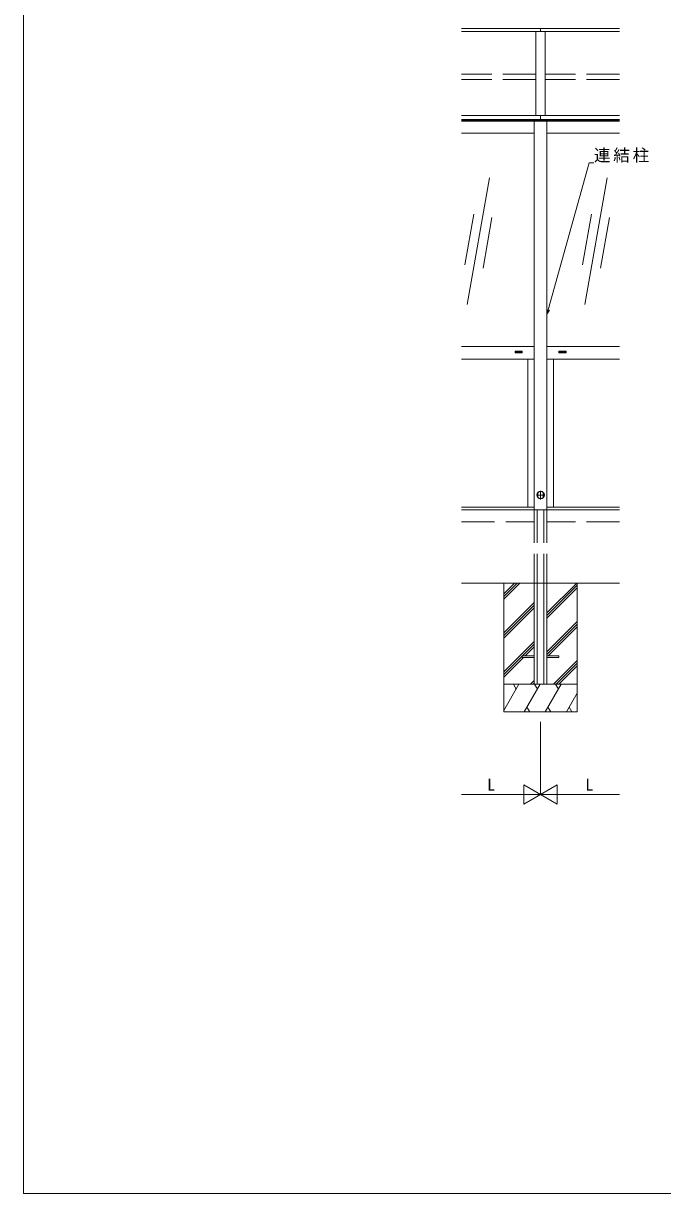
# Model space of a CAD drawing. Units: millimetres, scale not verified. Extents: x -7920 to 7920, y -12800 to 12777.
# Drawn here: x -7920 to -4439, y -12800 to -6428 of the extents above; entities that cross this region are included whole.
import ezdxf
from ezdxf.enums import TextEntityAlignment as Align

# ---------------------------------------------------------------- set-up
doc = ezdxf.new("R2010")
doc.units = ezdxf.units.MM
doc.header["$LTSCALE"] = 60
doc.linetypes.add('USER1', pattern=[4, 3, -1])
for name, color, linetype, lineweight in [('0-2_YKK_ZWAK', 7, 'Continuous', 18), ('0-3_YKK_A1', 4, 'Continuous', 18), ('0-4_YKK_D', 6, 'Continuous', 18), ('0-5_YKK_Z1', 7, 'Continuous', 9)]:
    doc.layers.add(name, color=color, linetype=linetype, lineweight=lineweight)
doc.styles.add('ＭＳ ゴシック', font='')
doc.styles.get('ＭＳ ゴシック').set_extended_font_data('MS Gothic')

msp = doc.modelspace()

# ---------------------------------------------------------------- linework, layer by layer
at = {"layer": '0-2_YKK_ZWAK'}
for p, q in [((-7920, -12800), (-7920, 12160)), ((7920, -12800), (-7920, -12800))]:
    msp.add_line(p, q, dxfattribs=at)
at = {"layer": '0-3_YKK_A1'}
for p, q in [((-4673.34, -6455.7), (-5533.34, -6455.7)), ((-4673.34, -6471.71), (-5533.34, -6471.71)), ((-5128.34, -6471.71), (-5128.34, -6929.07)), ((-5103.34, -6455.7), (-5103.34, -6471.71)), ((-5078.34, -6471.71), (-5078.34, -6929.07)), ((-5533.34, -6929.07), (-4673.34, -6929.07)), ((-5103.34, -6929.07), (-5103.34, -6951.94)), ((-4673.34, -6951.94), (-5533.34, -6951.94)), ((-4673.34, -6955.94), (-5533.34, -6955.94)), ((-4673.34, -6959.94), (-5533.34, -6959.94)), ((-5138.34, -6959.94), (-5138.34, -9076.94)), ((-5075.84, -6951.94), (-5075.84, -6959.94)), ((-5068.34, -6959.94), (-5068.34, -9076.94)), ((-5138.34, -7026.94), (-5533.34, -7026.94)), ((-4673.34, -7026.94), (-5068.34, -7026.94)), ((-5380.74, -7269.2), (-5502.3, -7958.56)), ((-4740.74, -7269.2), (-4862.3, -7958.56)), ((-5466.45, -7467.32), (-5515.07, -7743.07)), ((-5367.97, -7484.69), (-5416.59, -7760.44)), ((-4826.45, -7467.32), (-4875.07, -7743.07)), ((-4727.97, -7484.69), (-4776.59, -7760.44)), ((-5138.34, -8186.94), (-5533.34, -8186.94)), ((-5242.34, -8220.74), (-5242.34, -8214.94)), ((-5241.34, -8213.94), (-5204.34, -8213.94)), ((-5238.34, -8221.74), (-5238.34, -8215.84)), ((-5238.34, -8215.84), (-5207.34, -8215.84)), ((-5207.39, -8216.14), (-5238.29, -8216.14)), ((-5238.29, -8221.64), (-5238.29, -8216.14)), ((-5238.29, -8218.48), (-5223.34, -8218.48)), ((-5222.34, -8213.94), (-5223.34, -8213.94)), ((-5222.34, -8217.24), (-5223.34, -8217.24)), ((-5223.34, -8219.33), (-5223.34, -8217.24)), ((-5222.34, -8219.33), (-5222.34, -8217.24)), ((-5222.34, -8218.48), (-5207.39, -8218.48)), ((-5207.39, -8216.14), (-5207.39, -8221.64)), ((-5207.34, -8221.74), (-5207.34, -8215.84)), ((-5203.34, -8214.94), (-5203.34, -8220.74)), ((-5068.34, -8186.94), (-4673.34, -8186.94)), ((-5003.34, -8214.94), (-5003.34, -8220.74)), ((-4965.34, -8213.94), (-5002.34, -8213.94)), ((-4999.34, -8221.74), (-4999.34, -8215.84)), ((-4968.34, -8215.84), (-4999.34, -8215.84)), ((-4999.29, -8216.14), (-4968.39, -8216.14)), ((-4999.29, -8216.14), (-4999.29, -8221.64)), ((-4984.34, -8218.48), (-4999.29, -8218.48)), ((-4984.34, -8213.94), (-4983.34, -8213.94)), ((-4984.34, -8217.24), (-4983.34, -8217.24)), ((-4984.34, -8219.33), (-4984.34, -8217.24)), ((-4983.34, -8219.33), (-4983.34, -8217.24)), ((-4968.39, -8218.48), (-4983.34, -8218.48)), ((-4968.39, -8221.64), (-4968.39, -8216.14)), ((-4968.34, -8221.74), (-4968.34, -8215.84)), ((-4964.34, -8220.74), (-4964.34, -8214.94)), ((-5138.34, -8256.94), (-5533.34, -8256.94)), ((-5238.34, -8221.74), (-5241.34, -8221.74)), ((-5238.29, -8219.93), (-5207.39, -8219.93)), ((-5207.39, -8221.64), (-5238.29, -8221.64)), ((-5223.34, -8219.33), (-5222.34, -8219.33)), ((-5204.34, -8221.74), (-5207.34, -8221.74)), ((-5173.34, -8256.94), (-5173.34, -9061.94)), ((-5068.34, -8256.94), (-4673.34, -8256.94)), ((-5033.34, -8256.94), (-5033.34, -9061.94)), ((-5002.34, -8221.74), (-4999.34, -8221.74)), ((-4968.39, -8219.93), (-4999.29, -8219.93)), ((-4999.29, -8221.64), (-4968.39, -8221.64)), ((-4983.34, -8219.33), (-4984.34, -8219.33)), ((-4968.34, -8221.74), (-4965.34, -8221.74)), ((-5103.34, -9019.96), (-5103.34, -8973.91)), ((-5080.34, -8996.94), (-5126.34, -8996.94)), ((-5118.09, -8985.55), (-5118.09, -9008.32)), ((-5088.59, -9008.32), (-5088.59, -8985.55)), ((-5533.34, -9061.94), (-5138.34, -9061.94)), ((-5068.34, -9061.94), (-4673.34, -9061.94)), ((-5138.34, -9476.94), (-5138.34, -10026.94)), ((-5121.34, -9476.94), (-5121.34, -10026.94)), ((-5085.34, -9476.94), (-5085.34, -10026.94)), ((-5068.34, -9476.94), (-5068.34, -10026.94))]:
    msp.add_line(p, q, dxfattribs=at)
at = {"layer": '0-3_YKK_A1', "linetype": 'USER1'}
for p, q in [((-5128.34, -6704.62), (-5533.34, -6704.62)), ((-5128.34, -6733.26), (-5533.34, -6733.26)), ((-4673.34, -6704.62), (-5078.34, -6704.62)), ((-4673.34, -6733.26), (-5078.34, -6733.26)), ((-5138.34, -9076.94), (-5138.34, -9476.94)), ((-5121.34, -9076.94), (-5121.34, -9476.94)), ((-5085.34, -9076.94), (-5085.34, -9476.94)), ((-5068.34, -9076.94), (-5068.34, -9476.94)), ((-5533.34, -9142.94), (-5138.34, -9142.94)), ((-4673.34, -9142.94), (-5068.34, -9142.94)), ((-5203.34, -9881.44), (-5203.34, -9872.44)), ((-5203.34, -9872.44), (-5138.34, -9872.44)), ((-5068.34, -9872.44), (-5003.34, -9872.44)), ((-5003.34, -9872.44), (-5003.34, -9881.44)), ((-5138.34, -9881.44), (-5203.34, -9881.44)), ((-5003.34, -9881.44), (-5068.34, -9881.44))]:
    msp.add_line(p, q, dxfattribs=at)
at = {"layer": '0-3_YKK_A1'}
for radius in [20.67, 19]:
    msp.add_circle((-5103.34, -8996.94), radius, dxfattribs=at)
for centre, radius, start, end in [((-5241.34, -8214.94), 1, 90, 180), ((-5204.34, -8214.94), 1, 0, 90), ((-5002.34, -8214.94), 1, 90, 180), ((-4965.34, -8214.94), 1, 0, 90), ((-5241.34, -8220.74), 1, 180, 270), ((-5204.34, -8220.74), 1, 270, 0), ((-5002.34, -8220.74), 1, 180, 270), ((-4965.34, -8220.74), 1, 270, 0), ((-5103.34, -8996.94), 18.63, 142.33411, 217.66589), ((-5103.34, -8996.94), 18.63, 322.33411, 37.66589)]:
    msp.add_arc(centre, radius, start, end, dxfattribs=at)
at = {"layer": '0-4_YKK_D'}
for p, q in [((-5061.51, -7987.76), (-4838.68, -7187.14)), ((-4838.68, -7187.14), (-4812.58, -7187.14)), ((-5068.34, -8012.33), (-5068.09, -7985.93)), ((-5068.34, -8012.33), (-5061.51, -7987.76)), ((-5054.92, -7989.59), (-5068.34, -8012.33)), ((-5103.34, -10232.09), (-5103.34, -10627.94)), ((-5103.34, -10232.09), (-5103.34, -10627.94)), ((-5194.28, -10574.44), (-5194.28, -10679.44)), ((-5103.34, -10626.94), (-5194.28, -10574.44)), ((-5103.34, -10626.94), (-5012.41, -10574.44)), ((-5012.41, -10679.44), (-5012.41, -10574.44)), ((-5208.34, -10626.94), (-5533.34, -10626.94)), ((-5103.34, -10626.94), (-5285.21, -10626.94)), ((-5103.34, -10626.94), (-5194.28, -10679.44)), ((-5103.34, -10626.94), (-4921.48, -10626.94)), ((-5103.34, -10626.94), (-5012.41, -10679.44)), ((-4998.34, -10626.94), (-4673.34, -10626.94))]:
    msp.add_line(p, q, dxfattribs=at)
at = {"layer": '0-5_YKK_Z1'}
for p, q in [((-5533.34, -9076.94), (-4673.34, -9076.94)), ((-5533.34, -9476.94), (-4673.34, -9476.94)), ((-5303.34, -9476.94), (-5303.34, -10176.94)), ((-5303.34, -9563.48), (-5216.8, -9476.94)), ((-5303.34, -9549.34), (-5230.94, -9476.94)), ((-5303.34, -9535.2), (-5245.08, -9476.94)), ((-5068.34, -9638.56), (-4906.71, -9476.94)), ((-5068.34, -9652.71), (-4903.34, -9487.71)), ((-4903.34, -9476.94), (-4903.34, -10176.94)), ((-5068.34, -9666.85), (-4903.34, -9501.85)), ((-5303.34, -9747.33), (-5138.34, -9582.33)), ((-5303.34, -9761.47), (-5138.34, -9596.47)), ((-5303.34, -9775.61), (-5138.34, -9610.61)), ((-5068.34, -9850.69), (-4903.34, -9685.7)), ((-5068.34, -9864.84), (-4903.34, -9699.84)), ((-5061.8, -9872.44), (-4903.34, -9713.98)), ((-5303.34, -9959.46), (-5138.34, -9794.46)), ((-5202.18, -9872.44), (-5138.34, -9808.6)), ((-5303.34, -9973.6), (-5203.34, -9873.6)), ((-5188.03, -9872.44), (-5138.34, -9822.75)), ((-5303.34, -9987.75), (-5197.03, -9881.44)), ((-5032.45, -10026.94), (-4903.34, -9897.83)), ((-5018.31, -10026.94), (-4903.34, -9911.97)), ((-5004.17, -10026.94), (-4903.34, -9926.11)), ((-5303.34, -10169.03), (-5221.3, -10026.94)), ((-4903.34, -10026.94), (-5303.34, -10026.94)), ((-5236.3, -10052.92), (-5251.3, -10026.94)), ((-5192.44, -10176.94), (-5105.83, -10026.94)), ((-5158.69, -10026.94), (-5138.34, -10006.59)), ((-5144.54, -10026.94), (-5138.34, -10020.74)), ((-5120.83, -10052.92), (-5135.83, -10026.94)), ((-5077.87, -10176.94), (-4991.26, -10026.94)), ((-5006.26, -10052.92), (-5021.26, -10026.94)), ((-4962.4, -10176.94), (-4903.34, -10074.65)), ((-5303.34, -10176.94), (-4903.34, -10176.94)), ((-5177.44, -10150.96), (-5162.44, -10176.94)), ((-5062.87, -10150.96), (-5047.87, -10176.94)), ((-4947.4, -10150.96), (-4932.4, -10176.94))]:
    msp.add_line(p, q, dxfattribs=at)

# ---------------------------------------------------------------- texts
at = {"layer": '0-4_YKK_D', "color": 7, "style": 'ＭＳ ゴシック'}
for p in [(-5394.84, -10626.14), (-4859.84, -10626.14)]:
    msp.add_text('L', height=65.98, dxfattribs=at).set_placement(p, align=Align.BOTTOM_LEFT)
at = {"layer": '0-4_YKK_D', "color": 7, "insert": (-4812.58, -7186.54), "char_height": 65.98, "attachment_point": 7, "style": 'ＭＳ ゴシック'}
msp.add_mtext('\\T1.17;連結柱', dxfattribs=at)

doc.saveas('drawing.dxf')
